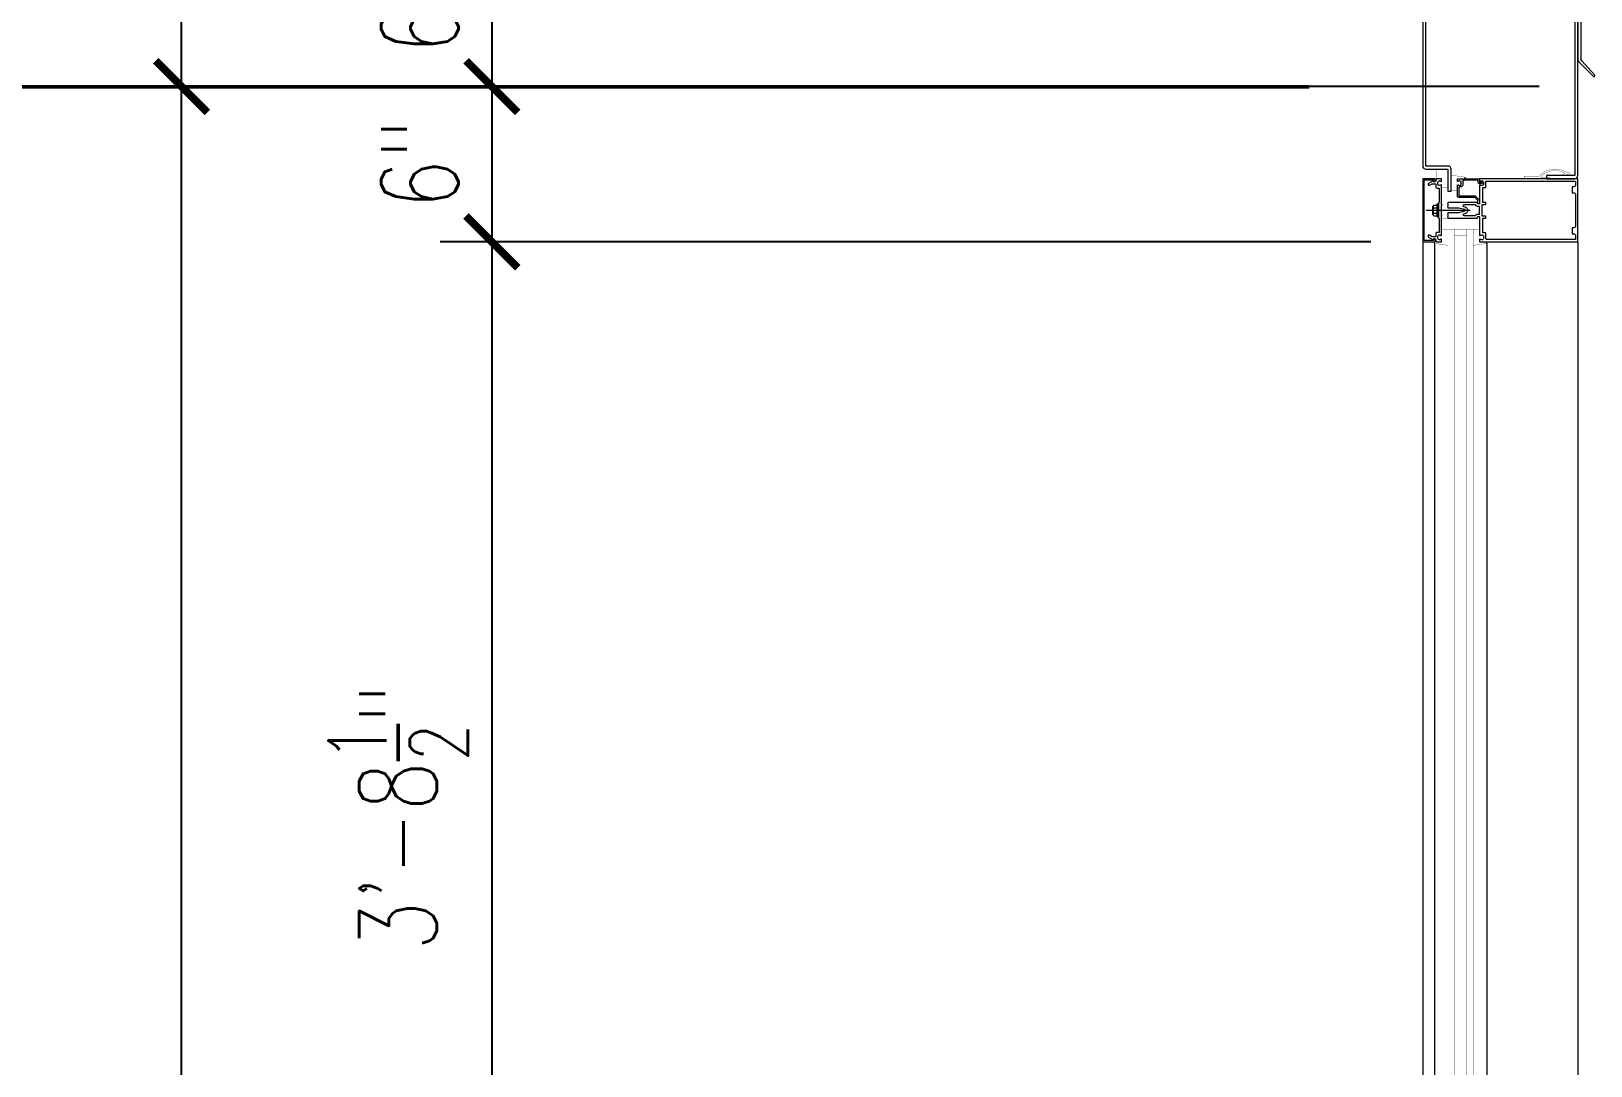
# Model space of a CAD drawing. Header units: inches. Extents: x 3850 to 5846, y -3 to 909.
# Drawn here: x 5069.4 to 5129.8, y 531.1 to 571.1 of the extents above; entities that cross this region are included whole.
import ezdxf

# ---------------------------------------------------------------- set-up
doc = ezdxf.new("R2010")
doc.units = ezdxf.units.IN
doc.header["$LTSCALE"] = 0.5
doc.header["$MEASUREMENT"] = 0
doc.layers.get('0').update_dxf_attribs({"lineweight": 18})
doc.layers.get('Defpoints').update_dxf_attribs({"color": 140, "lineweight": 18})
for name, color, linetype, lineweight in [('A-Anno-Dims', 211, 'Continuous', 18), ('A-Detl-Fine', 90, 'Continuous', 18), ('A-Detl-Medm', 31, 'Continuous', 25), ('A-Detl-Thin', 150, 'Continuous', 18), ('A-Detl-Wide', 213, 'Continuous', 50)]:
    doc.layers.add(name, color=color, linetype=linetype, lineweight=lineweight)
doc.styles.add('Arch-Dim', font='romans.shx', dxfattribs={"width": 0.75})
doc.dimstyles.new('Aec-Arch-I-96', dxfattribs={"dimscale": 96, "dimtxt": 0.09375, "dimasz": 0.0625, "dimexe": 0.0625, "dimexo": 0.0625, "dimgap": 0.03125, "dimtad": 1, "dimdec": 4, "dimzin": 3, "dimdsep": 46, "dimlunit": 4, "dimtxsty": 'Arch-Dim', "dimblk": 'ARCHTICK', "dimcen": 0.09375, "dimazin": 2, "dimtfac": 0.75, "dimtdec": 4, "dimtix": 1, "dimtmove": 2, "dimatfit": 2, "dimfxl": 1, "dimtolj": 1, "dimtzin": 0, "dimarcsym": 0})

# ---------------------------------------------------------------- blocks, each defined once
blk = doc.blocks.new('AecDtl_9650C2')
at = {"layer": 'A-Detl-Thin'}
blk.add_lwpolyline([(0.037, 0.588), (0.603, 0.022, 0.414214), (0.647, 0.022), (0.648, 0.023, 0.397145), (0.65, 0.066), (0.157, 0.621, -0.18372), (0.125, 0.704), (0.125, 3.875, 0.414214), (0, 4), (0, 0.677, 0.198912)], format="xyb", close=True, dxfattribs=at)
blk = doc.blocks.new('_ArchTick')
at = {"color": 0, "linetype": 'ByBlock', "const_width": 0.15}
blk.add_lwpolyline([(-0.5, -0.5), (0.5, 0.5)], dxfattribs=at)
blk = doc.blocks.new('*D196')
at = {"layer": 'A-Anno-Dims', "color": 0, "lineweight": -2, "transparency": 16777216}
for p, q in [((5121.253, 569.004), (5073.253, 569.004)), ((5075.253, 409.004), (5075.253, 569.004)), ((5121.253, 409.004), (5073.253, 409.004))]:
    blk.add_line(p, q, dxfattribs=at)
at = {"layer": 'Defpoints', "color": 0, "transparency": 16777216}
for p in [(5075.253, 569.004), (5123.253, 569.004), (5123.253, 409.004)]:
    blk.add_point(p, dxfattribs=at)
at = {"layer": 'A-Anno-Dims', "color": 0, "lineweight": -2, "transparency": 16777216, "xscale": 2, "yscale": 2, "zscale": 2}
for p, rotation in [((5075.253, 569.004), 90), ((5075.253, 409.004), 270)]:
    blk.add_blockref('_ArchTick', p, dxfattribs=dict(at, rotation=rotation))
at = {"layer": 'A-Anno-Dims', "color": 0, "transparency": 16777216, "insert": (5072.467, 489.004), "char_height": 3, "attachment_point": 5, "rotation": 90, "style": 'Arch-Dim'}
blk.add_mtext('\\A1;13\'-4"', dxfattribs=at)
blk = doc.blocks.new('*D197')
at = {"layer": 'A-Anno-Dims', "color": 0, "lineweight": -2, "transparency": 16777216}
for p, q in [((5121.253, 729.004), (5073.253, 729.004)), ((5075.253, 569.004), (5075.253, 729.004)), ((5121.253, 569.004), (5073.253, 569.004))]:
    blk.add_line(p, q, dxfattribs=at)
at = {"layer": 'Defpoints', "color": 0, "transparency": 16777216}
for p in [(5075.253, 729.004), (5123.253, 729.004), (5123.253, 569.004)]:
    blk.add_point(p, dxfattribs=at)
at = {"layer": 'A-Anno-Dims', "color": 0, "lineweight": -2, "transparency": 16777216, "xscale": 2, "yscale": 2, "zscale": 2}
for p, rotation in [((5075.253, 729.004), 90), ((5075.253, 569.004), 270)]:
    blk.add_blockref('_ArchTick', p, dxfattribs=dict(at, rotation=rotation))
at = {"layer": 'A-Anno-Dims', "color": 0, "transparency": 16777216, "insert": (5072.467, 649.004), "char_height": 3, "attachment_point": 5, "rotation": 90, "style": 'Arch-Dim'}
blk.add_mtext('\\A1;13\'-4"', dxfattribs=at)
blk = doc.blocks.new('*D199')
at = {"layer": 'A-Anno-Dims', "color": 0, "lineweight": -2, "transparency": 16777216}
for p, q in [((5121.253, 810.25), (5061.252, 810.25)), ((5063.252, 57), (5063.252, 810.25)), ((5121.253, 57), (5061.252, 57))]:
    blk.add_line(p, q, dxfattribs=at)
at = {"layer": 'Defpoints', "color": 0, "transparency": 16777216}
for p in [(5063.252, 810.25), (5123.253, 810.25), (5123.253, 57)]:
    blk.add_point(p, dxfattribs=at)
at = {"layer": 'A-Anno-Dims', "color": 0, "lineweight": -2, "transparency": 16777216, "xscale": 2, "yscale": 2, "zscale": 2}
for p, rotation in [((5063.252, 810.25), 90), ((5063.252, 57), 270)]:
    blk.add_blockref('_ArchTick', p, dxfattribs=dict(at, rotation=rotation))
at = {"layer": 'A-Anno-Dims', "color": 0, "transparency": 16777216, "insert": (5059.627, 433.625), "char_height": 3, "attachment_point": 5, "rotation": 90, "style": 'Arch-Dim'}
blk.add_mtext('\\A1;62\'-9{\\H0.750000x;\\S1/4;}"', dxfattribs=at)
blk = doc.blocks.new('*D211')
at = {"layer": 'A-Detl-Wide', "color": 0, "lineweight": -2, "transparency": 16777216}
for p, q in [((5121.253, 575), (5085.253, 575)), ((5087.253, 575), (5087.253, 569.003)), ((5127.754, 569.003), (5085.253, 569.003))]:
    blk.add_line(p, q, dxfattribs=at)
at = {"layer": 'Defpoints', "color": 0, "transparency": 16777216}
for p in [(5123.253, 575), (5087.253, 569.003), (5129.754, 569.003)]:
    blk.add_point(p, dxfattribs=at)
at = {"layer": 'A-Detl-Wide', "color": 0, "lineweight": -2, "transparency": 16777216, "xscale": 2, "yscale": 2, "zscale": 2}
for p, rotation in [((5087.253, 575), 90), ((5087.253, 569.003), 270)]:
    blk.add_blockref('_ArchTick', p, dxfattribs=dict(at, rotation=rotation))
at = {"layer": 'A-Detl-Wide', "color": 0, "transparency": 16777216, "insert": (5084.467, 572.001), "char_height": 3, "attachment_point": 5, "rotation": 90, "style": 'Arch-Dim'}
blk.add_mtext('\\A1;6"', dxfattribs=at)
blk = doc.blocks.new('*D212')
at = {"layer": 'A-Detl-Wide', "color": 0, "lineweight": -2, "transparency": 16777216}
for p, q in [((5127.754, 569.003), (5085.253, 569.003)), ((5087.253, 569.003), (5087.253, 563)), ((5121.253, 563), (5085.253, 563))]:
    blk.add_line(p, q, dxfattribs=at)
at = {"layer": 'Defpoints', "color": 0, "transparency": 16777216}
for p in [(5129.754, 569.003), (5087.253, 563), (5123.253, 563)]:
    blk.add_point(p, dxfattribs=at)
at = {"layer": 'A-Detl-Wide', "color": 0, "lineweight": -2, "transparency": 16777216, "xscale": 2, "yscale": 2, "zscale": 2}
for p, rotation in [((5087.253, 569.003), 90), ((5087.253, 563), 270)]:
    blk.add_blockref('_ArchTick', p, dxfattribs=dict(at, rotation=rotation))
at = {"layer": 'A-Detl-Wide', "color": 0, "transparency": 16777216, "insert": (5084.467, 566.001), "char_height": 3, "attachment_point": 5, "rotation": 90, "style": 'Arch-Dim'}
blk.add_mtext('\\A1;6"', dxfattribs=at)
blk = doc.blocks.new('*D213')
at = {"layer": 'A-Detl-Wide', "color": 0, "lineweight": -2, "transparency": 16777216}
for p, q in [((5121.253, 563), (5085.253, 563)), ((5087.253, 563), (5087.253, 518.503)), ((5121.253, 518.503), (5085.253, 518.503))]:
    blk.add_line(p, q, dxfattribs=at)
at = {"layer": 'Defpoints', "color": 0, "transparency": 16777216}
for p in [(5123.253, 563), (5087.253, 518.503), (5123.253, 518.503)]:
    blk.add_point(p, dxfattribs=at)
at = {"layer": 'A-Detl-Wide', "color": 0, "lineweight": -2, "transparency": 16777216, "xscale": 2, "yscale": 2, "zscale": 2}
for p, rotation in [((5087.253, 563), 90), ((5087.253, 518.503), 270)]:
    blk.add_blockref('_ArchTick', p, dxfattribs=dict(at, rotation=rotation))
at = {"layer": 'A-Detl-Wide', "color": 0, "transparency": 16777216, "insert": (5083.628, 540.751), "char_height": 3, "attachment_point": 5, "rotation": 90, "style": 'Arch-Dim'}
blk.add_mtext('\\A1;3\'-8{\\H0.750000x;\\S1/2;}"', dxfattribs=at)

msp = doc.modelspace()

# ---------------------------------------------------------------- linework, layer by layer
at = {"layer": 'A-Detl-Fine'}
for p, q in [((5124.87998, 565.50205), (5124.87998, 565.44341)), ((5123.39157, 564.22152), (5125.08538, 564.22152)), ((5123.64267, 564.06253), (5123.64267, 564.3669)), ((5123.65497, 564.40131), (5123.67367, 564.40131)), ((5123.65497, 564.02812), (5123.67367, 564.02812)), ((5123.67367, 564.02812), (5123.67367, 564.40131)), ((5123.6776, 564.41763), (5123.81728, 564.41763)), ((5123.6776, 564.31617), (5123.81728, 564.31617)), ((5123.6776, 564.11325), (5123.81728, 564.11325)), ((5123.6776, 564.0118), (5123.81728, 564.0118)), ((5123.81728, 564.46471), (5123.85728, 564.46471)), ((5123.81728, 563.96471), (5123.81728, 564.46471)), ((5123.81728, 563.96471), (5123.85728, 563.96471)), ((5123.85728, 563.96471), (5123.85728, 564.46471)), ((5123.70291, 562.94097), (5123.70259, 518.56169)), ((5123.70291, 562.94097), (5123.70291, 563.00176)), ((5125.73505, 562.94097), (5125.73473, 518.56169)), ((5125.73505, 562.94097), (5125.73505, 562.99998))]:
    msp.add_line(p, q, dxfattribs=at)
at = {"layer": 'A-Detl-Fine', "const_width": 0.01111}
for points in [[(5123.76483, 565.80846), (5123.77855, 565.74731), (5123.78678, 565.68495), (5123.78952, 565.62198)], [(5127.76379, 565.5426), (5127.80762, 565.58733), (5127.8548, 565.62856), (5127.905, 565.66612), (5127.9579, 565.69986), (5128.0132, 565.72962), (5128.07056, 565.75524), (5128.12968, 565.77655), (5128.19023, 565.79341), (5128.2519, 565.80565), (5128.31436, 565.8131), (5128.37731, 565.81563)], [(5128.37731, 565.81563), (5128.44761, 565.81234), (5128.51768, 565.8027), (5128.58691, 565.78706), (5128.65469, 565.76573), (5128.72038, 565.73907), (5128.78338, 565.70741), (5128.84306, 565.67108)], [(5123.78952, 565.62198), (5123.78678, 565.55901), (5123.77855, 565.49665), (5123.76483, 565.4355)], [(5124.23014, 565.44267), (5123.98583, 565.44267)], [(5124.35228, 565.57685), (5124.87998, 565.50205)], [(5124.87998, 565.44341), (5124.76699, 565.44341)], [(5127.17735, 565.54077), (5127.7637, 565.54077)], [(5127.17735, 565.44304), (5127.17735, 565.54077)], [(5128.12428, 565.44304), (5127.17735, 565.44304)], [(5127.81176, 565.50362), (5128.15458, 565.50362)], [(5127.81197, 565.5051), (5127.85672, 565.55042), (5127.90504, 565.59165), (5127.95658, 565.62864), (5128.01097, 565.66121), (5128.06786, 565.68921), (5128.12689, 565.71248), (5128.18771, 565.73086), (5128.24996, 565.74419), (5128.31327, 565.7523), (5128.37731, 565.75504)], [(5128.12428, 565.44304), (5128.13954, 565.44718), (5128.15042, 565.45806), (5128.15456, 565.47332)], [(5128.15458, 565.50362), (5128.15458, 565.47332)], [(5128.37731, 565.75504), (5128.45571, 565.75083), (5128.53327, 565.73848), (5128.60911, 565.71841), (5128.68238, 565.69106), (5128.75222, 565.65685)], [(5128.65327, 565.57398), (5128.65374, 565.57691), (5128.65505, 565.57954), (5128.6571, 565.58165)], [(5128.6629, 565.56435), (5128.65804, 565.56567), (5128.65459, 565.56913), (5128.65327, 565.57398)], [(5128.65709, 565.58167), (5128.75128, 565.65694)], [(5128.66543, 565.56469), (5128.66461, 565.56452), (5128.66375, 565.5644), (5128.6629, 565.56435)], [(5128.93041, 565.63045), (5128.66543, 565.56467)], [(5128.84287, 565.67115), (5128.9158, 565.68926)], [(5128.91584, 565.68928), (5128.91783, 565.68959), (5128.91992, 565.6898), (5128.92199, 565.68988)], [(5128.92199, 565.68988), (5128.93726, 565.68573), (5128.94815, 565.67485), (5128.9523, 565.65958)], [(5128.9523, 565.65958), (5128.94949, 565.64685), (5128.94181, 565.63664), (5128.93039, 565.63045)], [(5123.98583, 565.09085), (5124.23014, 565.09085)], [(5124.59659, 564.97435), (5124.35228, 564.97435)], [(5123.98607, 564.52739), (5124.23037, 564.52739)], [(5124.23037, 563.91565), (5123.98607, 563.91565)], [(5123.9863, 563.46867), (5124.23061, 563.46867)], [(5125.45166, 563.46867), (5125.20734, 563.46867)], [(5124.23061, 562.86619), (5123.70291, 562.94097)], [(5125.20734, 562.86619), (5125.73505, 562.94097)]]:
    msp.add_lwpolyline(points, dxfattribs=at)
at = {"layer": 'A-Detl-Fine', "linetype": 'Continuous', "const_width": 0.01111}
for points in [[(5124.23037, 564.52739), (5124.23037, 564.4663)], [(5124.23037, 563.97672), (5124.23037, 563.91565)]]:
    msp.add_lwpolyline(points, dxfattribs=at)
at = {"layer": 'A-Detl-Fine'}
for centre, radius, start, end in [((5123.69698, 564.3669), 0.05431, 110.9107, 249.0893), ((5123.69698, 564.06253), 0.05431, 110.9107, 249.0893), ((5123.80752, 564.21471), 0.16485, 142.0123, 217.9877)]:
    msp.add_arc(centre, radius, start, end, dxfattribs=at)
at = {"layer": 'A-Detl-Medm', "linetype": 'Continuous', "const_width": 0.01111}
for points in [[(5124.23037, 563.48859), (5124.23005, 518.01407)], [(5125.20759, 563.48859), (5124.23037, 563.48859)], [(5124.47468, 563.48859), (5124.47437, 518.01407)], [(5124.96298, 518.01407), (5124.96329, 563.48859)], [(5125.20727, 518.01407), (5125.20759, 563.48859)], [(5124.96329, 563.2443), (5124.47468, 563.2443)]]:
    msp.add_lwpolyline(points, dxfattribs=at)
at = {"layer": 'A-Detl-Thin'}
for p, q in [((5123.68703, 565.44304), (5123.25314, 565.44304)), ((5123.25314, 565.44304), (5123.25314, 562.99998)), ((5123.31178, 565.39418), (5123.6675, 565.39418)), ((5123.31178, 563.04886), (5123.31178, 565.39418)), ((5123.6675, 565.39418), (5123.6675, 565.36485)), ((5123.6675, 565.36485), (5123.66752, 565.36485)), ((5123.66752, 565.36485), (5123.67286, 565.34514)), ((5123.67286, 565.34514), (5123.68686, 565.33113)), ((5123.68686, 565.33113), (5123.70657, 565.3258)), ((5123.68703, 565.443), (5123.68703, 565.44304)), ((5123.7166, 565.43499), (5123.68703, 565.443)), ((5123.70657, 565.3258), (5123.72628, 565.33114)), ((5123.73762, 565.41397), (5123.7166, 565.43499)), ((5123.72628, 565.33114), (5123.74029, 565.34515)), ((5123.74563, 565.3844), (5123.73762, 565.41397)), ((5123.74029, 565.34515), (5123.74563, 565.36485)), ((5123.74567, 565.3844), (5123.74563, 565.3844)), ((5123.74563, 565.36485), (5123.74567, 565.36485)), ((5123.74567, 565.36485), (5123.74567, 565.3844)), ((5124.59682, 565.34336), (5124.59682, 565.42349)), ((5124.59682, 565.42349), (5124.59686, 565.42349)), ((5124.59686, 565.34336), (5124.59682, 565.34336)), ((5124.59682, 564.77657), (5124.59682, 565.19092)), ((5124.59682, 565.19092), (5124.59686, 565.19092)), ((5124.59686, 565.42349), (5124.59951, 565.43334)), ((5124.60129, 565.33283), (5124.59686, 565.34336)), ((5124.59686, 565.19092), (5124.60129, 565.20146)), ((5124.59951, 565.43334), (5124.60651, 565.44035)), ((5124.61129, 565.3287), (5124.60129, 565.33283)), ((5124.60129, 565.20146), (5124.61129, 565.20559)), ((5124.60651, 565.44035), (5124.61637, 565.443)), ((5124.62186, 565.33306), (5124.61129, 565.3287)), ((5124.61129, 565.20559), (5124.62186, 565.20123)), ((5124.61637, 565.443), (5124.61637, 565.44304)), ((5124.61637, 565.44304), (5125.43236, 565.44304)), ((5124.64018, 565.34711), (5124.62186, 565.333)), ((5124.62186, 565.333), (5124.62186, 565.33306)), ((5124.62186, 565.20123), (5124.6219, 565.20125)), ((5124.6219, 565.20125), (5124.64022, 565.18714)), ((5124.66134, 565.35593), (5124.64018, 565.34711)), ((5124.64022, 565.18714), (5124.66138, 565.17834)), ((5124.68426, 565.35898), (5124.66134, 565.35593)), ((5124.66138, 565.17834), (5124.68428, 565.1753)), ((5124.68428, 565.359), (5124.68426, 565.35898)), ((5124.69455, 565.359), (5124.68428, 565.359)), ((5124.68428, 565.1753), (5124.68428, 565.17529)), ((5124.68428, 565.17529), (5124.69455, 565.17529)), ((5124.69455, 565.35898), (5124.69455, 565.359)), ((5124.71919, 565.3523), (5124.69455, 565.35898)), ((5124.69455, 565.1753), (5124.71919, 565.18198)), ((5124.69455, 565.17529), (5124.69455, 565.1753)), ((5124.73671, 565.33479), (5124.71919, 565.3523)), ((5124.71919, 565.18198), (5124.73671, 565.1995)), ((5124.74339, 565.31015), (5124.73671, 565.33479)), ((5124.73671, 565.1995), (5124.74339, 565.22414)), ((5124.74341, 565.31015), (5124.74339, 565.31015)), ((5124.74339, 565.22414), (5124.74341, 565.22414)), ((5124.74341, 565.22414), (5124.74341, 565.31015)), ((5124.78737, 565.16989), (5124.7488, 565.13132)), ((5124.80202, 565.22414), (5124.78737, 565.16989)), ((5124.80204, 565.22414), (5124.80202, 565.22414)), ((5125.39326, 565.3844), (5124.80204, 565.3844)), ((5124.80204, 565.3844), (5124.80204, 565.22414)), ((5125.39326, 565.30915), (5125.39326, 565.3844)), ((5125.39328, 565.30913), (5125.39326, 565.30915)), ((5125.40128, 565.27956), (5125.39328, 565.30913)), ((5125.4223, 565.25853), (5125.40128, 565.27956)), ((5125.45188, 565.25055), (5125.4223, 565.25853)), ((5125.43236, 565.44304), (5125.43236, 565.44302)), ((5125.43236, 565.44302), (5125.44221, 565.44035)), ((5125.44221, 565.44035), (5125.44921, 565.43334)), ((5125.44921, 565.43334), (5125.45188, 565.42349)), ((5125.45192, 565.42349), (5125.45188, 565.42349)), ((5125.45188, 565.42349), (5125.45188, 565.34336)), ((5125.45188, 565.42349), (5125.45188, 565.30915)), ((5125.45188, 565.34336), (5125.45192, 565.34336)), ((5125.45188, 565.30915), (5125.50076, 565.30915)), ((5125.45188, 565.25054), (5125.45188, 565.25055)), ((5125.54961, 565.25054), (5125.45188, 565.25054)), ((5125.45192, 565.19092), (5125.45188, 565.19092)), ((5125.45188, 565.19092), (5125.45188, 564.84693)), ((5125.45458, 565.43334), (5125.45192, 565.42349)), ((5125.45192, 565.34336), (5125.45636, 565.33283)), ((5125.45636, 565.20146), (5125.45192, 565.19092)), ((5125.46158, 565.44034), (5125.45458, 565.43334)), ((5125.45636, 565.33283), (5125.46635, 565.3287)), ((5125.46635, 565.20558), (5125.45636, 565.20146)), ((5125.47143, 565.443), (5125.46158, 565.44034)), ((5125.46635, 565.3287), (5125.47693, 565.33306)), ((5125.47693, 565.20123), (5125.46635, 565.20558)), ((5125.47143, 565.44304), (5125.47143, 565.443)), ((5129.25396, 565.44304), (5125.47143, 565.44304)), ((5125.47693, 565.333), (5125.49523, 565.34714)), ((5125.47693, 565.33306), (5125.47693, 565.333)), ((5125.47698, 565.20123), (5125.47693, 565.20123)), ((5125.49528, 565.18712), (5125.47698, 565.20123)), ((5125.49523, 565.34714), (5125.5164, 565.35595)), ((5125.51644, 565.17832), (5125.49528, 565.18712)), ((5125.50076, 565.30915), (5125.50076, 565.3287)), ((5125.50076, 565.3287), (5125.50078, 565.3287)), ((5125.50078, 565.3287), (5125.50493, 565.33896)), ((5125.50493, 565.33896), (5125.51447, 565.34333)), ((5125.51447, 565.34333), (5125.52496, 565.33977)), ((5125.5164, 565.35595), (5125.53933, 565.35898)), ((5125.53935, 565.1753), (5125.51644, 565.17832)), ((5125.52496, 565.33977), (5125.52498, 565.33981)), ((5125.52498, 565.33981), (5125.56877, 565.30204)), ((5125.53933, 565.35898), (5125.53935, 565.359)), ((5125.53935, 565.359), (5125.54961, 565.359)), ((5125.53935, 565.17529), (5125.53935, 565.1753)), ((5125.54961, 565.17529), (5125.53935, 565.17529)), ((5125.54961, 565.359), (5125.57427, 565.35234)), ((5125.57122, 565.25994), (5125.54961, 565.25054)), ((5125.57427, 565.18195), (5125.54961, 565.17529)), ((5125.56877, 565.30204), (5125.56875, 565.30203)), ((5125.56875, 565.30203), (5125.57898, 565.28079)), ((5125.57898, 565.28079), (5125.57122, 565.25994)), ((5125.57427, 565.35234), (5125.5918, 565.3348)), ((5125.5918, 565.19948), (5125.57427, 565.18195)), ((5125.5918, 565.3348), (5125.59845, 565.31015)), ((5125.59845, 565.22414), (5125.5918, 565.19948)), ((5125.59845, 565.31015), (5125.59847, 565.31015)), ((5125.59847, 565.22414), (5125.59845, 565.22414)), ((5125.59847, 565.31015), (5125.59847, 565.22414)), ((5125.6962, 565.11568), (5125.6962, 565.316)), ((5125.6962, 565.316), (5125.69622, 565.316)), ((5125.69622, 565.316), (5125.7002, 565.33078)), ((5125.7002, 565.33078), (5125.71071, 565.34129)), ((5125.71071, 565.34129), (5125.72551, 565.34529)), ((5125.72551, 565.34529), (5125.72551, 565.34531)), ((5125.72551, 565.34531), (5129.15623, 565.34531)), ((5129.15619, 565.18896), (5129.14821, 565.15938)), ((5129.15623, 565.18896), (5129.15619, 565.18896)), ((5129.15623, 565.34531), (5129.15623, 565.18896)), ((5129.25396, 562.99998), (5129.25396, 565.44304)), ((5124.59686, 564.77655), (5124.59682, 564.77657)), ((5124.60485, 564.74697), (5124.59686, 564.77655)), ((5124.62588, 564.72595), (5124.60485, 564.74697)), ((5124.65546, 564.71797), (5124.62588, 564.72595)), ((5124.69455, 565.11665), (5124.65546, 565.11665)), ((5124.65546, 565.11665), (5124.65546, 564.77657)), ((5124.65546, 564.77657), (5125.26329, 564.77657)), ((5124.65546, 564.71795), (5124.65546, 564.71797)), ((5125.26329, 564.71795), (5124.65546, 564.71795)), ((5124.7488, 565.13132), (5124.69455, 565.11667)), ((5124.69455, 565.11667), (5124.69455, 565.11665)), ((5125.26329, 564.77657), (5125.2785, 564.77456)), ((5125.38544, 564.59579), (5125.26329, 564.71795)), ((5125.2785, 564.77456), (5125.29256, 564.76874)), ((5125.29256, 564.76874), (5125.30474, 564.7594)), ((5125.30474, 564.7594), (5125.30476, 564.7594)), ((5125.30476, 564.7594), (5125.42689, 564.63726)), ((5125.38544, 564.4883), (5125.38544, 564.59579)), ((5125.42689, 564.63726), (5125.42689, 564.63724)), ((5125.42689, 564.63724), (5125.43623, 564.62506)), ((5125.43623, 564.62506), (5125.44206, 564.611)), ((5125.44206, 564.611), (5125.44407, 564.59579)), ((5125.44407, 564.59579), (5125.44408, 564.59579)), ((5125.44408, 564.59579), (5125.44408, 564.4883)), ((5125.45188, 564.84693), (5125.46655, 564.83227)), ((5125.46655, 564.83227), (5125.45188, 564.81762)), ((5125.45188, 564.81762), (5125.45188, 564.47852)), ((5125.57404, 564.52739), (5125.57404, 565.09613)), ((5125.57404, 565.09613), (5125.67665, 565.09613)), ((5125.67665, 565.09615), (5125.6865, 565.09883)), ((5125.67665, 565.09613), (5125.67665, 565.09615)), ((5125.6865, 565.09883), (5125.6935, 565.10583)), ((5125.6935, 565.10583), (5125.69616, 565.11568)), ((5125.69616, 565.11568), (5125.6962, 565.11568)), ((5129.09759, 565.13032), (5129.03895, 565.13032)), ((5129.03895, 565.13032), (5129.03895, 564.90069)), ((5129.03895, 564.90069), (5129.09759, 564.90069)), ((5129.12717, 565.13834), (5129.09759, 565.13034)), ((5129.09759, 565.13034), (5129.09759, 565.13032)), ((5129.09759, 564.90069), (5129.09759, 564.90067)), ((5129.09759, 564.90067), (5129.12717, 564.89267)), ((5129.14821, 565.15938), (5129.12717, 565.13834)), ((5129.12717, 564.89267), (5129.14821, 564.87163)), ((5129.14821, 564.87163), (5129.15619, 564.84205)), ((5129.15619, 564.84205), (5129.15623, 564.84205)), ((5129.15623, 564.84205), (5129.15623, 563.60099)), ((5124.23037, 564.4883), (5124.2157, 564.47363)), ((5124.2157, 564.47363), (5124.23037, 564.45897)), ((5124.23037, 564.38765), (5124.2157, 564.37299)), ((5124.2157, 564.37299), (5124.23037, 564.35832)), ((5124.23037, 564.0847), (5124.2157, 564.07005)), ((5124.2157, 564.07005), (5124.23037, 564.05539)), ((5124.23037, 563.98405), (5124.2157, 563.96939)), ((5124.2157, 563.96939), (5124.23037, 563.95474)), ((5125.36785, 564.52739), (5124.23037, 564.52739)), ((5124.23037, 564.52739), (5124.23037, 564.4883)), ((5124.23037, 564.45897), (5124.23037, 564.38765)), ((5124.23037, 564.35832), (5124.23037, 564.31923)), ((5124.23037, 564.31923), (5124.65057, 564.31923)), ((5124.65057, 564.12379), (5124.23037, 564.12379)), ((5124.23037, 564.12379), (5124.23037, 564.0847)), ((5124.23037, 564.05539), (5124.23037, 563.98405)), ((5124.65057, 564.31923), (5124.86371, 564.26213)), ((5124.86371, 564.18091), (5124.65057, 564.12379)), ((5124.83111, 564.07099), (5124.81076, 564.0521)), ((5124.81076, 564.0521), (5124.81416, 564.02636)), ((5124.81416, 564.41667), (5124.81077, 564.39092)), ((5124.81077, 564.39092), (5124.83113, 564.37205)), ((5124.8387, 564.42964), (5124.81416, 564.41667)), ((5124.81416, 564.02636), (5124.8387, 564.0134)), ((5124.83113, 564.07101), (5124.83111, 564.07099)), ((5124.83113, 564.37205), (5124.83113, 564.37203)), ((5124.83113, 564.37203), (5124.88902, 564.35651)), ((5124.88902, 564.08651), (5124.83113, 564.07101)), ((5125.29165, 564.42966), (5124.8387, 564.42966)), ((5124.8387, 564.42966), (5124.8387, 564.42964)), ((5124.8387, 564.0134), (5124.8387, 564.01336)), ((5124.8387, 564.01336), (5125.29165, 564.01336)), ((5124.86371, 564.26213), (5124.86371, 564.26211)), ((5124.86371, 564.26211), (5124.8914, 564.2386)), ((5124.8914, 564.20444), (5124.86371, 564.18093)), ((5124.86371, 564.18093), (5124.86371, 564.18091)), ((5124.88902, 564.35651), (5124.889, 564.35651)), ((5124.889, 564.35651), (5124.93975, 564.33187)), ((5124.93975, 564.11117), (5124.889, 564.08653)), ((5124.889, 564.08653), (5124.88902, 564.08651)), ((5124.8914, 564.2386), (5124.8914, 564.20444)), ((5124.93975, 564.33187), (5124.97358, 564.2933)), ((5124.97358, 564.14974), (5124.93975, 564.11117)), ((5124.97358, 564.2933), (5124.9905, 564.24637)), ((5124.9905, 564.19666), (5124.97358, 564.14974)), ((5124.9905, 564.24637), (5124.9905, 564.19666)), ((5125.29166, 564.42962), (5125.29165, 564.42966)), ((5125.29165, 564.01332), (5125.31562, 564.04454)), ((5125.29165, 564.01336), (5125.29165, 564.01332)), ((5125.31567, 564.39843), (5125.29166, 564.42962)), ((5125.31562, 564.04454), (5125.34866, 564.06478)), ((5125.34872, 564.37821), (5125.31567, 564.39843)), ((5125.34866, 564.06478), (5125.38735, 564.07198)), ((5125.38741, 564.37104), (5125.34872, 564.37821)), ((5125.36785, 564.52735), (5125.36785, 564.52739)), ((5125.37277, 564.52603), (5125.36785, 564.52735)), ((5125.37627, 564.52253), (5125.37277, 564.52603)), ((5125.37761, 564.51761), (5125.37627, 564.52253)), ((5125.37763, 564.51761), (5125.37761, 564.51761)), ((5125.37763, 564.47852), (5125.37763, 564.51761)), ((5125.37765, 564.47852), (5125.37763, 564.47852)), ((5125.37763, 563.92541), (5125.37763, 563.9645)), ((5125.37763, 563.9645), (5125.37765, 563.9645)), ((5125.37897, 564.47359), (5125.37765, 564.47852)), ((5125.37765, 563.9645), (5125.37897, 563.96943)), ((5125.38247, 564.47009), (5125.37897, 564.47359)), ((5125.37897, 563.96943), (5125.38247, 563.97293)), ((5125.38739, 564.46877), (5125.38247, 564.47009)), ((5125.38247, 563.97293), (5125.38739, 563.97425)), ((5125.38548, 564.4883), (5125.38544, 564.4883)), ((5125.38814, 564.47845), (5125.38548, 564.4883)), ((5125.38735, 564.07198), (5125.38739, 564.072)), ((5125.38739, 564.46875), (5125.38739, 564.46877)), ((5125.44212, 564.46875), (5125.38739, 564.46875)), ((5125.38739, 564.37102), (5125.38741, 564.37104)), ((5125.45188, 564.37102), (5125.38739, 564.37102)), ((5125.38739, 564.072), (5125.45188, 564.072)), ((5125.38739, 563.97425), (5125.38739, 563.97429)), ((5125.38739, 563.97429), (5125.44212, 563.97429)), ((5125.39514, 564.47145), (5125.38814, 564.47845)), ((5125.40499, 564.46879), (5125.39514, 564.47145)), ((5125.40499, 564.46875), (5125.40499, 564.46879)), ((5125.42454, 564.46875), (5125.40499, 564.46875)), ((5125.43439, 564.47144), (5125.42454, 564.46877)), ((5125.42454, 564.46877), (5125.42454, 564.46875)), ((5125.4414, 564.47845), (5125.43439, 564.47144)), ((5125.44407, 564.4883), (5125.4414, 564.47845)), ((5125.44705, 564.47009), (5125.44212, 564.46875)), ((5125.44212, 563.97429), (5125.44212, 563.97427)), ((5125.44212, 563.97427), (5125.44705, 563.97293)), ((5125.44408, 564.4883), (5125.44407, 564.4883)), ((5125.45055, 564.47359), (5125.44705, 564.47009)), ((5125.44705, 563.97293), (5125.45055, 563.96943)), ((5125.45188, 564.47852), (5125.45055, 564.47359)), ((5125.45055, 563.96943), (5125.45188, 563.9645)), ((5125.45188, 564.072), (5125.45188, 564.37102)), ((5125.45188, 563.9645), (5125.45188, 563.62541)), ((5125.54961, 563.99382), (5125.54961, 564.44921)), ((5125.54961, 564.44921), (5125.67665, 564.44921)), ((5125.67665, 563.99382), (5125.54961, 563.99382)), ((5125.67665, 564.52739), (5125.57404, 564.52739)), ((5125.67665, 564.52735), (5125.67665, 564.52739)), ((5125.6865, 564.52469), (5125.67665, 564.52735)), ((5125.67665, 564.44922), (5125.6865, 564.4519)), ((5125.67665, 564.44921), (5125.67665, 564.44922)), ((5125.67665, 563.99379), (5125.67665, 563.99382)), ((5125.6865, 563.99113), (5125.67665, 563.99379)), ((5125.6935, 564.51769), (5125.6865, 564.52469)), ((5125.6865, 564.4519), (5125.6935, 564.4589)), ((5125.6935, 563.98413), (5125.6865, 563.99113)), ((5125.69618, 564.50784), (5125.6935, 564.51769)), ((5125.6935, 564.4589), (5125.69616, 564.46875)), ((5125.69618, 563.97429), (5125.6935, 563.98413)), ((5125.69616, 564.46875), (5125.6962, 564.46875)), ((5125.6962, 564.50784), (5125.69618, 564.50784)), ((5125.6962, 563.97429), (5125.69618, 563.97429)), ((5125.6962, 564.46875), (5125.6962, 564.50784)), ((5125.6962, 563.93519), (5125.6962, 563.97429)), ((5124.23037, 563.95474), (5124.23037, 563.91565)), ((5124.23037, 563.91565), (5125.36785, 563.91565)), ((5125.36785, 563.91565), (5125.37277, 563.91699)), ((5125.37277, 563.91699), (5125.37627, 563.92049)), ((5125.37627, 563.92049), (5125.37761, 563.92541)), ((5125.37761, 563.92541), (5125.37763, 563.92541)), ((5125.45188, 563.62541), (5125.46655, 563.61075)), ((5125.46655, 563.61075), (5125.45188, 563.59609)), ((5125.45188, 563.59609), (5125.45188, 563.25211)), ((5125.57404, 563.34691), (5125.57404, 563.91565)), ((5125.57404, 563.91565), (5125.67665, 563.91565)), ((5125.67665, 563.91567), (5125.6865, 563.91834)), ((5125.67665, 563.91565), (5125.67665, 563.91567)), ((5125.6865, 563.91834), (5125.6935, 563.92535)), ((5125.6935, 563.92535), (5125.69616, 563.93519)), ((5125.69616, 563.93519), (5125.6962, 563.93519)), ((5129.09759, 563.54235), (5129.03895, 563.54235)), ((5129.03895, 563.54235), (5129.03895, 563.3127)), ((5129.12717, 563.55037), (5129.09759, 563.54237)), ((5129.09759, 563.54237), (5129.09759, 563.54235)), ((5129.14821, 563.57141), (5129.12717, 563.55037)), ((5129.15619, 563.60099), (5129.14821, 563.57141)), ((5129.15623, 563.60099), (5129.15619, 563.60099)), ((5123.25314, 562.99998), (5123.25283, 519.38029)), ((5123.25314, 562.99998), (5123.68703, 562.99998)), ((5123.6675, 563.04886), (5123.31178, 563.04886)), ((5123.66752, 563.07817), (5123.6675, 563.07817)), ((5123.6675, 563.07817), (5123.6675, 563.04886)), ((5123.67285, 563.09787), (5123.66752, 563.07817)), ((5123.68686, 563.11188), (5123.67285, 563.09787)), ((5123.70657, 563.11722), (5123.68686, 563.11188)), ((5123.68703, 563.00002), (5123.7166, 563.00803)), ((5123.68703, 562.99998), (5123.68703, 563.00002)), ((5123.72628, 563.11189), (5123.70657, 563.11722)), ((5123.7166, 563.00803), (5123.73762, 563.02905)), ((5123.74029, 563.09788), (5123.72628, 563.11189)), ((5123.73762, 563.02905), (5123.74565, 563.05862)), ((5123.74563, 563.07817), (5123.74029, 563.09788)), ((5123.74567, 563.07817), (5123.74563, 563.07817)), ((5123.74565, 563.05862), (5123.74567, 563.05862)), ((5123.74567, 563.05862), (5123.74567, 563.07817)), ((5125.45188, 563.25211), (5125.45192, 563.25211)), ((5125.45192, 563.09966), (5125.45188, 563.09966)), ((5125.45188, 563.09966), (5125.45188, 563.01953)), ((5125.45188, 563.01953), (5125.45192, 563.01953)), ((5125.45192, 563.25211), (5125.45636, 563.24158)), ((5125.45636, 563.11019), (5125.45192, 563.09966)), ((5125.45192, 563.01953), (5125.45458, 563.00968)), ((5125.45458, 563.00968), (5125.46158, 563.00268)), ((5125.45636, 563.24158), (5125.46635, 563.23746)), ((5125.46635, 563.11432), (5125.45636, 563.11019)), ((5125.46158, 563.00268), (5125.47143, 563.00002)), ((5125.46635, 563.23746), (5125.47693, 563.24181)), ((5125.47693, 563.10996), (5125.46635, 563.11432)), ((5125.47143, 563.00002), (5125.47143, 562.99998)), ((5125.47143, 562.99998), (5129.25396, 562.99998)), ((5125.47693, 563.24175), (5125.49523, 563.25589)), ((5125.47693, 563.24181), (5125.47693, 563.24175)), ((5125.47698, 563.10998), (5125.47693, 563.10996)), ((5125.49528, 563.09587), (5125.47698, 563.10998)), ((5125.49523, 563.25589), (5125.5164, 563.26471)), ((5125.51644, 563.08707), (5125.49528, 563.09587)), ((5125.5164, 563.26471), (5125.53933, 563.26773)), ((5125.53935, 563.08406), (5125.51644, 563.08707)), ((5125.53933, 563.26773), (5125.53935, 563.26775)), ((5125.53935, 563.26775), (5125.54961, 563.26775)), ((5125.53935, 563.08404), (5125.53935, 563.08406)), ((5125.54961, 563.08404), (5125.53935, 563.08404)), ((5125.54961, 563.26775), (5125.54961, 563.26773)), ((5125.54961, 563.26773), (5125.57427, 563.26107)), ((5125.57427, 563.0907), (5125.54961, 563.08404)), ((5125.67665, 563.34691), (5125.57404, 563.34691)), ((5125.57427, 563.26107), (5125.5918, 563.24354)), ((5125.5918, 563.10824), (5125.57427, 563.0907)), ((5125.5918, 563.24354), (5125.59845, 563.21888)), ((5125.59845, 563.13289), (5125.5918, 563.10824)), ((5125.59845, 563.21888), (5125.59847, 563.21888)), ((5125.59847, 563.13289), (5125.59845, 563.13289)), ((5125.59847, 563.21888), (5125.59847, 563.13289)), ((5125.67665, 563.34687), (5125.67665, 563.34691)), ((5125.6865, 563.34421), (5125.67665, 563.34687)), ((5125.6935, 563.33721), (5125.6865, 563.34421)), ((5125.69618, 563.32736), (5125.6935, 563.33721)), ((5125.6962, 563.32736), (5125.69618, 563.32736)), ((5125.6962, 563.12702), (5125.6962, 563.32736)), ((5125.69622, 563.12702), (5125.6962, 563.12702)), ((5125.70021, 563.11223), (5125.69622, 563.12702)), ((5125.71072, 563.10172), (5125.70021, 563.11223)), ((5125.72551, 563.09773), (5125.71072, 563.10172)), ((5125.72551, 563.09771), (5125.72551, 563.09773)), ((5129.15623, 563.09771), (5125.72551, 563.09771)), ((5129.03895, 563.3127), (5129.09759, 563.3127)), ((5129.09759, 563.3127), (5129.09759, 563.31268)), ((5129.09759, 563.31268), (5129.12717, 563.30468)), ((5129.12717, 563.30468), (5129.14821, 563.28364)), ((5129.14821, 563.28364), (5129.15619, 563.25406)), ((5129.15619, 563.25406), (5129.15623, 563.25406)), ((5129.15623, 563.25406), (5129.15623, 563.09771)), ((5129.25396, 562.99998), (5129.25349, 519.38033))]:
    msp.add_line(p, q, dxfattribs=at)
for points in [[(5123.25316, 572.06547), (5123.25316, 565.93449, 0.41421356), (5123.37816, 565.80949), (5124.21474, 565.80949, -0.41421356), (5124.23037, 565.79387), (5124.23037, 564.95443), (5124.35252, 564.95443), (5124.35252, 565.80665, 0.41421356), (5124.22752, 565.93165), (5123.39094, 565.93165, -0.41421356), (5123.37532, 565.94728), (5123.37532, 572.05269, -0.41421356), (5123.39094, 572.06831), (5124.22752, 572.06831, 0.41421356), (5124.35252, 572.19331), (5124.35252, 573.04553), (5124.23037, 573.04553), (5124.23037, 572.20609, -0.41421356), (5124.21474, 572.19047), (5123.37816, 572.19047, 0.41421356)], [(5129.12896, 565.44304, 0.41421356), (5129.25396, 565.56804), (5129.25396, 572.43192, 0.41421356), (5129.12896, 572.55692), (5128.03805, 572.55692), (5128.03805, 572.43476), (5129.11617, 572.43476, -0.41421356), (5129.1318, 572.41914), (5129.1318, 565.58082, -0.41421356), (5129.11617, 565.5652), (5128.03805, 565.5652), (5128.03805, 565.44304)]]:
    msp.add_lwpolyline(points, format="xyb", close=True, dxfattribs=at)
msp.add_lwpolyline([(5123.52091, 563.25477), (5123.52089, 563.25475), (5123.50115, 563.25998), (5123.48201, 563.25484), (5123.46753, 563.24045), (5123.4623, 563.2207), (5123.46744, 563.20157), (5123.48184, 563.18708), (5123.48182, 563.18706), (5123.66028, 563.08404), (5123.6603, 563.084), (5123.6928, 563.11555), (5123.73469, 563.10868), (5123.75541, 563.0684), (5123.75544, 563.0684), (5123.75544, 563.02931), (5123.75546, 563.02931), (5123.75947, 563.01453), (5123.76997, 563.00402), (5123.78476, 563.00002), (5123.78476, 562.99998), (5123.96652, 562.99998), (5123.96652, 563.00002), (5123.97637, 563.00268), (5123.98337, 563.00968), (5123.98603, 563.01953), (5123.98607, 563.01953), (5123.98607, 563.09966), (5123.98605, 563.09966), (5123.9816, 563.11019), (5123.97161, 563.11432), (5123.96102, 563.10996), (5123.96099, 563.11002), (5123.9427, 563.09589), (5123.92153, 563.08709), (5123.89861, 563.08406), (5123.89861, 563.08404), (5123.88834, 563.08404), (5123.88834, 563.08406), (5123.86369, 563.09071), (5123.84617, 563.10823), (5123.8395, 563.13289), (5123.83948, 563.13289), (5123.83948, 563.21888), (5123.8395, 563.21888), (5123.84615, 563.24352), (5123.86367, 563.26105), (5123.88834, 563.26772), (5123.88834, 563.26775), (5123.89861, 563.26775), (5123.89861, 563.26773), (5123.92152, 563.26471), (5123.94269, 563.25591), (5123.96099, 563.24177), (5123.96102, 563.24181), (5123.9716, 563.23746), (5123.9816, 563.24158), (5123.98603, 563.25211), (5123.98607, 563.25211), (5123.98607, 564.00163), (5124.00072, 564.0163), (5123.98607, 564.03096), (5123.98607, 564.41208), (5124.00072, 564.42672), (5123.98607, 564.44139), (5123.98607, 565.19092), (5123.98605, 565.19092), (5123.9816, 565.20146), (5123.97161, 565.20558), (5123.96102, 565.20123), (5123.96099, 565.20127), (5123.9427, 565.18714), (5123.92153, 565.17833), (5123.89861, 565.1753), (5123.89861, 565.17529), (5123.88834, 565.17529), (5123.88834, 565.1753), (5123.86369, 565.18195), (5123.84617, 565.19948), (5123.8395, 565.22414), (5123.83948, 565.22414), (5123.83948, 565.31015), (5123.8395, 565.31015), (5123.84615, 565.33479), (5123.86367, 565.35232), (5123.88834, 565.35898), (5123.88834, 565.359), (5123.89861, 565.359), (5123.89861, 565.35898), (5123.92152, 565.35596), (5123.94269, 565.34715), (5123.96099, 565.33302), (5123.96102, 565.33306), (5123.9716, 565.3287), (5123.9816, 565.33283), (5123.98603, 565.34336), (5123.98607, 565.34336), (5123.98607, 565.42349), (5123.98603, 565.42349), (5123.98337, 565.43334), (5123.97637, 565.44034), (5123.96652, 565.443), (5123.96652, 565.44304), (5123.78476, 565.44304), (5123.78476, 565.44302), (5123.76997, 565.43902), (5123.75946, 565.42851), (5123.75546, 565.41373), (5123.75544, 565.41373), (5123.75544, 565.37464), (5123.75541, 565.37464), (5123.7347, 565.33436), (5123.69282, 565.32747), (5123.6603, 565.359), (5123.66028, 565.359), (5123.48182, 565.25596), (5123.48182, 565.25592), (5123.46743, 565.24144), (5123.4623, 565.22231), (5123.46755, 565.20257), (5123.48202, 565.18817), (5123.50116, 565.18304), (5123.52089, 565.18827), (5123.52091, 565.18825), (5123.62369, 565.2476), (5123.75544, 565.2476), (5123.75544, 565.13619), (5123.75546, 565.13618), (5123.76348, 565.10661), (5123.7845, 565.0856), (5123.81406, 565.07759), (5123.81406, 565.07756), (5123.88834, 565.07756), (5123.88834, 564.53912), (5123.86391, 564.51467), (5123.86391, 564.23616), (5123.87857, 564.22152), (5123.86391, 564.20685), (5123.86391, 563.92835), (5123.88834, 563.90392), (5123.88834, 563.36546), (5123.81406, 563.36546), (5123.81406, 563.36545), (5123.78448, 563.35743), (5123.76346, 563.3364), (5123.75546, 563.30683), (5123.75544, 563.30684), (5123.75544, 563.19544), (5123.62369, 563.19544)], close=True, dxfattribs=at)
at = {"layer": 'A-Detl-Wide'}
msp.add_line((5050.9211, 568.99998), (5118.86589, 568.99998), dxfattribs=at)

# ---------------------------------------------------------------- block references
at = {"layer": 'A-Detl-Medm'}
msp.add_blockref('AecDtl_9650C2', (5129.25396, 569.37498), dxfattribs=at)

# ---------------------------------------------------------------- dimensions: what is measured, and where the dimension line sits
at = {"layer": 'A-Anno-Dims'}
for base, p1, p2, picture, middle in [((5063.25237, 810.24998), (5123.25292, 57.00008), (5123.25292, 810.24998), '*D199', (5059.62737, 433.62503)), ((5075.25259, 729.00438), (5123.25292, 569.00438), (5123.25292, 729.00438), '*D197', (5072.46687, 649.00438)), ((5075.25259, 569.00438), (5123.25292, 409.00438), (5123.25292, 569.00438), '*D196', (5072.46687, 489.00438))]:
    dim = msp.add_linear_dim(base=base, p1=p1, p2=p2, angle=90, dimstyle='Aec-Arch-I-96', override={"dimscale": 32}, dxfattribs=at)
    dim.commit()
    dim.dimension.update_dxf_attribs({"geometry": picture, "text_midpoint": middle})
at = {"layer": 'A-Detl-Wide'}
for base, p1, p2, picture, middle in [((5087.25281, 569.00268), (5123.25304, 574.99998), (5129.75389, 569.00268), '*D211', (5084.4671, 572.00133)), ((5087.25281, 562.99998), (5129.75389, 569.00268), (5123.25304, 562.99998), '*D212', (5084.4671, 566.00133)), ((5087.25281, 518.50268), (5123.25304, 562.99998), (5123.25304, 518.50268), '*D213', (5083.62781, 540.75133))]:
    dim = msp.add_linear_dim(base=base, p1=p1, p2=p2, angle=90, dimstyle='Aec-Arch-I-96', override={"dimscale": 32}, dxfattribs=at)
    dim.commit()
    dim.dimension.update_dxf_attribs({"geometry": picture, "text_midpoint": middle})

doc.saveas('drawing.dxf')
